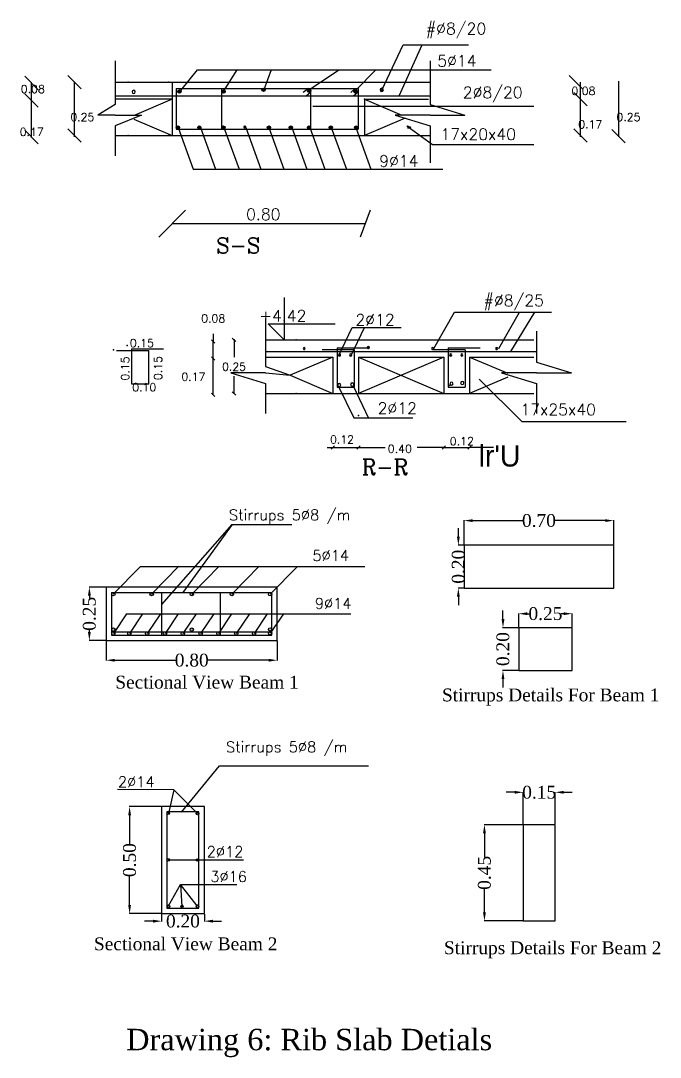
# Model space of a CAD drawing. Header units: inches. Extents: x 159757 to 319554, y 183473 to 366995.
# Drawn here: x 159792.997 to 159795.988, y 183507.087 to 183511.933 of the extents above; entities that cross this region are included whole.
import ezdxf

# ---------------------------------------------------------------- set-up
doc = ezdxf.new("R2010")
doc.units = ezdxf.units.IN
doc.header["$MEASUREMENT"] = 0
doc.header["$PDSIZE"] = 2
doc.layers.add('DIM6', color=180, linetype='Continuous')
doc.styles.add('ATT', font='TXT')
doc.styles.add('F1', font='f1.shx')
doc.styles.get("Standard").update_dxf_attribs({"font": 'times.ttf', "height": 0.15})
doc.styles.add('style13', font='times.ttf', dxfattribs={"height": 0.06})
doc.styles.add('STYLE2', font='romanc.shx', dxfattribs={"height": 50})
doc.dimstyles.new('Copy of dss', dxfattribs={"dimtxt": 0.18, "dimasz": 0.07, "dimexe": 0.18, "dimexo": 0.0625, "dimgap": 0.09, "dimtad": 0, "dimtoh": 1, "dimrnd": 0.05, "dimzin": 0, "dimdsep": 46, "dimtxsty": 'ATT', "dimcen": 0.09, "dimse1": 1, "dimse2": 1, "dimclrd": 8, "dimclrt": 2, "dimadec": 0, "dimazin": 0, "dimtfac": 1, "dimtofl": 0, "dimtmove": 0, "dimatfit": 3, "dimfxl": 0.18, "dimtolj": 1, "dimtzin": 0, "dimarcsym": 0})

# ---------------------------------------------------------------- blocks, each defined once
blk = doc.blocks.new('*D55')
at = {"layer": 'DEFPOINTS', "color": 0, "linetype": 'Continuous', "transparency": 16777216}
for p in [(159793.3965, 183509.0355), (159794.1965, 183509.0355), (159794.1965, 183508.9433)]:
    blk.add_point(p, dxfattribs=at)
at = {"layer": 'DIM6', "color": 0, "linetype": 'Continuous', "lineweight": -2, "transparency": 16777216}
for p, q in [((159793.3965, 183509.0335), (159793.3965, 183508.9418)), ((159794.1965, 183509.0335), (159794.1965, 183508.9418))]:
    blk.add_line(p, q, dxfattribs=at)
at = {"layer": 'DIM6', "color": 7, "linetype": 'Continuous', "lineweight": -2, "transparency": 16777216}
for p, q in [((159793.4365, 183508.9433), (159793.7222, 183508.9433)), ((159794.1565, 183508.9433), (159793.8709, 183508.9433))]:
    blk.add_line(p, q, dxfattribs=at)
at = {"layer": 'DIM6', "color": 7, "linetype": 'Continuous', "transparency": 16777216}
for points in [[(159793.4365, 183508.95), (159793.4365, 183508.9367), (159793.3965, 183508.9433)], [(159794.1565, 183508.95), (159794.1565, 183508.9367), (159794.1965, 183508.9433)]]:
    blk.add_solid(points, dxfattribs=at)
at = {"layer": 'DIM6', "color": 7, "linetype": 'Continuous', "transparency": 16777216, "insert": (159793.7965, 183508.9433), "char_height": 0.06, "attachment_point": 5, "style": 'style13'}
blk.add_mtext('\\A1;0.80', dxfattribs=at)
blk = doc.blocks.new('*D56')
at = {"layer": 'DEFPOINTS', "color": 0, "linetype": 'Continuous', "transparency": 16777216}
for p in [(159793.3177, 183509.2855), (159793.3965, 183509.2855), (159793.3965, 183509.0355)]:
    blk.add_point(p, dxfattribs=at)
at = {"layer": 'DIM6', "color": 0, "linetype": 'Continuous', "lineweight": -2, "transparency": 16777216}
for p, q in [((159793.3945, 183509.2855), (159793.3162, 183509.2855)), ((159793.3945, 183509.0355), (159793.3162, 183509.0355))]:
    blk.add_line(p, q, dxfattribs=at)
at = {"layer": 'DIM6', "color": 7, "linetype": 'Continuous', "lineweight": -2, "transparency": 16777216}
for p, q in [((159793.3177, 183509.2455), (159793.3177, 183509.2335)), ((159793.3177, 183509.0755), (159793.3177, 183509.0875))]:
    blk.add_line(p, q, dxfattribs=at)
at = {"layer": 'DIM6', "color": 7, "linetype": 'Continuous', "transparency": 16777216}
for points in [[(159793.3111, 183509.2455), (159793.3244, 183509.2455), (159793.3177, 183509.2855)], [(159793.3111, 183509.0755), (159793.3244, 183509.0755), (159793.3177, 183509.0355)]]:
    blk.add_solid(points, dxfattribs=at)
at = {"layer": 'DIM6', "color": 7, "linetype": 'Continuous', "transparency": 16777216, "insert": (159793.3177, 183509.1605), "char_height": 0.06, "attachment_point": 5, "rotation": 90, "style": 'style13'}
blk.add_mtext('\\A1;0.25', dxfattribs=at)
blk = doc.blocks.new('*D57')
at = {"layer": 'DEFPOINTS', "color": 0, "linetype": 'Continuous', "transparency": 16777216}
for p in [(159795.0435, 183509.4807), (159795.0704, 183509.4807), (159795.0704, 183509.2807)]:
    blk.add_point(p, dxfattribs=at)
at = {"layer": 'DIM6', "color": 7, "linetype": 'Continuous', "lineweight": -2, "transparency": 16777216}
for p, q in [((159795.0435, 183509.5207), (159795.0435, 183509.5607)), ((159795.0435, 183509.2407), (159795.0435, 183509.2007))]:
    blk.add_line(p, q, dxfattribs=at)
at = {"layer": 'DIM6', "color": 0, "linetype": 'Continuous', "lineweight": -2, "transparency": 16777216}
for p, q in [((159795.0684, 183509.4807), (159795.042, 183509.4807)), ((159795.0684, 183509.2807), (159795.042, 183509.2807))]:
    blk.add_line(p, q, dxfattribs=at)
at = {"layer": 'DIM6', "color": 7, "linetype": 'Continuous', "transparency": 16777216}
for points in [[(159795.0369, 183509.5207), (159795.0502, 183509.5207), (159795.0435, 183509.4807)], [(159795.0369, 183509.2407), (159795.0502, 183509.2407), (159795.0435, 183509.2807)]]:
    blk.add_solid(points, dxfattribs=at)
at = {"layer": 'DIM6', "color": 7, "linetype": 'Continuous', "transparency": 16777216, "insert": (159795.0435, 183509.3807), "char_height": 0.06, "attachment_point": 5, "rotation": 90, "style": 'style13'}
blk.add_mtext('\\A1;0.20', dxfattribs=at)
blk = doc.blocks.new('*D58')
at = {"layer": 'DEFPOINTS', "color": 0, "linetype": 'Continuous', "transparency": 16777216}
for p in [(159795.5757, 183509.1609), (159795.3257, 183509.0956), (159795.5757, 183509.0956)]:
    blk.add_point(p, dxfattribs=at)
at = {"layer": 'DIM6', "color": 0, "linetype": 'Continuous', "lineweight": -2, "transparency": 16777216}
for p, q in [((159795.3257, 183509.0976), (159795.3257, 183509.1624)), ((159795.5757, 183509.0976), (159795.5757, 183509.1624))]:
    blk.add_line(p, q, dxfattribs=at)
at = {"layer": 'DIM6', "color": 7, "linetype": 'Continuous', "lineweight": -2, "transparency": 16777216}
for p, q in [((159795.3657, 183509.1609), (159795.3777, 183509.1609)), ((159795.5357, 183509.1609), (159795.5237, 183509.1609))]:
    blk.add_line(p, q, dxfattribs=at)
at = {"layer": 'DIM6', "color": 7, "linetype": 'Continuous', "transparency": 16777216}
for points in [[(159795.3657, 183509.1676), (159795.3657, 183509.1542), (159795.3257, 183509.1609)], [(159795.5357, 183509.1676), (159795.5357, 183509.1542), (159795.5757, 183509.1609)]]:
    blk.add_solid(points, dxfattribs=at)
at = {"layer": 'DIM6', "color": 7, "linetype": 'Continuous', "transparency": 16777216, "insert": (159795.4507, 183509.1609), "char_height": 0.06, "attachment_point": 5, "style": 'style13'}
blk.add_mtext('\\A1;0.25', dxfattribs=at)
blk = doc.blocks.new('*D59')
at = {"layer": 'DEFPOINTS', "color": 0, "linetype": 'Continuous', "transparency": 16777216}
for p in [(159795.2522, 183509.0956), (159795.3257, 183509.0956), (159795.3257, 183508.8956)]:
    blk.add_point(p, dxfattribs=at)
at = {"layer": 'DIM6', "color": 7, "linetype": 'Continuous', "lineweight": -2, "transparency": 16777216}
for p, q in [((159795.2522, 183509.1356), (159795.2522, 183509.1756)), ((159795.2522, 183508.8556), (159795.2522, 183508.8156))]:
    blk.add_line(p, q, dxfattribs=at)
at = {"layer": 'DIM6', "color": 0, "linetype": 'Continuous', "lineweight": -2, "transparency": 16777216}
for p, q in [((159795.3237, 183509.0956), (159795.2507, 183509.0956)), ((159795.3237, 183508.8956), (159795.2507, 183508.8956))]:
    blk.add_line(p, q, dxfattribs=at)
at = {"layer": 'DIM6', "color": 7, "linetype": 'Continuous', "transparency": 16777216}
for points in [[(159795.2456, 183509.1356), (159795.2589, 183509.1356), (159795.2522, 183509.0956)], [(159795.2456, 183508.8556), (159795.2589, 183508.8556), (159795.2522, 183508.8956)]]:
    blk.add_solid(points, dxfattribs=at)
at = {"layer": 'DIM6', "color": 7, "linetype": 'Continuous', "transparency": 16777216, "insert": (159795.2522, 183508.9956), "char_height": 0.06, "attachment_point": 5, "rotation": 90, "style": 'style13'}
blk.add_mtext('\\A1;0.20', dxfattribs=at)
blk = doc.blocks.new('*D60')
at = {"layer": 'DEFPOINTS', "color": 0, "linetype": 'Continuous', "transparency": 16777216}
for p in [(159793.6554, 183507.7589), (159793.8554, 183507.7589), (159793.8554, 183507.7234)]:
    blk.add_point(p, dxfattribs=at)
at = {"layer": 'DIM6', "color": 0, "linetype": 'Continuous', "lineweight": -2, "transparency": 16777216}
for p, q in [((159793.6554, 183507.7569), (159793.6554, 183507.7219)), ((159793.8554, 183507.7569), (159793.8554, 183507.7219))]:
    blk.add_line(p, q, dxfattribs=at)
at = {"layer": 'DIM6', "color": 7, "linetype": 'Continuous', "lineweight": -2, "transparency": 16777216}
for p, q in [((159793.6154, 183507.7234), (159793.5754, 183507.7234)), ((159793.8954, 183507.7234), (159793.9354, 183507.7234))]:
    blk.add_line(p, q, dxfattribs=at)
at = {"layer": 'DIM6', "color": 7, "linetype": 'Continuous', "transparency": 16777216}
for points in [[(159793.6154, 183507.7301), (159793.6154, 183507.7167), (159793.6554, 183507.7234)], [(159793.8954, 183507.7301), (159793.8954, 183507.7167), (159793.8554, 183507.7234)]]:
    blk.add_solid(points, dxfattribs=at)
at = {"layer": 'DIM6', "color": 7, "linetype": 'Continuous', "transparency": 16777216, "insert": (159793.7554, 183507.7234), "char_height": 0.06, "attachment_point": 5, "style": 'style13'}
blk.add_mtext('\\A1;0.20', dxfattribs=at)
blk = doc.blocks.new('_Oblique')
at = {"color": 0, "linetype": 'ByBlock', "lineweight": -2}
blk.add_line((-0.5, -0.5), (0.5, 0.5), dxfattribs=at)
blk = doc.blocks.new('*D116')
at = {"layer": 'DEFPOINTS', "color": 0, "linetype": 'Continuous', "transparency": 16777216}
for p in [(159795.7704, 183509.5962), (159795.0704, 183509.4807), (159795.7704, 183509.4807)]:
    blk.add_point(p, dxfattribs=at)
at = {"layer": 'DIM6', "color": 0, "linetype": 'Continuous', "lineweight": -2, "transparency": 16777216}
for p, q in [((159795.0704, 183509.4827), (159795.0704, 183509.5977)), ((159795.7704, 183509.4827), (159795.7704, 183509.5977))]:
    blk.add_line(p, q, dxfattribs=at)
at = {"layer": 'DIM6', "color": 7, "linetype": 'Continuous', "lineweight": -2, "transparency": 16777216}
for p, q in [((159795.1104, 183509.5962), (159795.3461, 183509.5962)), ((159795.7304, 183509.5962), (159795.4948, 183509.5962))]:
    blk.add_line(p, q, dxfattribs=at)
at = {"layer": 'DIM6', "color": 7, "linetype": 'Continuous', "transparency": 16777216}
for points in [[(159795.1104, 183509.6028), (159795.1104, 183509.5895), (159795.0704, 183509.5962)], [(159795.7304, 183509.6028), (159795.7304, 183509.5895), (159795.7704, 183509.5962)]]:
    blk.add_solid(points, dxfattribs=at)
at = {"layer": 'DIM6', "color": 7, "linetype": 'Continuous', "transparency": 16777216, "insert": (159795.4204, 183509.5962), "char_height": 0.06, "attachment_point": 5, "style": 'style13'}
blk.add_mtext('\\A1;0.70', dxfattribs=at)
blk = doc.blocks.new('*D120')
at = {"layer": 'DEFPOINTS', "color": 0, "linetype": 'Continuous', "transparency": 16777216}
for p in [(159793.5059, 183508.2589), (159793.6554, 183508.2589), (159793.6554, 183507.7589)]:
    blk.add_point(p, dxfattribs=at)
at = {"layer": 'DIM6', "color": 0, "linetype": 'Continuous', "lineweight": -2, "transparency": 16777216}
for p, q in [((159793.6534, 183508.2589), (159793.5044, 183508.2589)), ((159793.6534, 183507.7589), (159793.5044, 183507.7589))]:
    blk.add_line(p, q, dxfattribs=at)
at = {"layer": 'DIM6', "color": 7, "linetype": 'Continuous', "lineweight": -2, "transparency": 16777216}
for p, q in [((159793.5059, 183508.2189), (159793.5059, 183508.0833)), ((159793.5059, 183507.7989), (159793.5059, 183507.9346))]:
    blk.add_line(p, q, dxfattribs=at)
at = {"layer": 'DIM6', "color": 7, "linetype": 'Continuous', "transparency": 16777216}
for points in [[(159793.4992, 183508.2189), (159793.5125, 183508.2189), (159793.5059, 183508.2589)], [(159793.4992, 183507.7989), (159793.5125, 183507.7989), (159793.5059, 183507.7589)]]:
    blk.add_solid(points, dxfattribs=at)
at = {"layer": 'DIM6', "color": 7, "linetype": 'Continuous', "transparency": 16777216, "insert": (159793.5059, 183508.0089), "char_height": 0.06, "attachment_point": 5, "rotation": 90, "style": 'style13'}
blk.add_mtext('\\A1;0.50', dxfattribs=at)
blk = doc.blocks.new('*D121')
at = {"layer": 'DEFPOINTS', "color": 0, "linetype": 'Continuous', "transparency": 16777216}
for p in [(159795.4966, 183508.3258), (159795.3466, 183508.1743), (159795.4966, 183508.1743)]:
    blk.add_point(p, dxfattribs=at)
at = {"layer": 'DIM6', "color": 7, "linetype": 'Continuous', "lineweight": -2, "transparency": 16777216}
for p, q in [((159795.3066, 183508.3258), (159795.2666, 183508.3258)), ((159795.5366, 183508.3258), (159795.5766, 183508.3258))]:
    blk.add_line(p, q, dxfattribs=at)
at = {"layer": 'DIM6', "color": 0, "linetype": 'Continuous', "lineweight": -2, "transparency": 16777216}
for p, q in [((159795.3466, 183508.1763), (159795.3466, 183508.3273)), ((159795.4966, 183508.1763), (159795.4966, 183508.3273))]:
    blk.add_line(p, q, dxfattribs=at)
at = {"layer": 'DIM6', "color": 7, "linetype": 'Continuous', "transparency": 16777216}
for points in [[(159795.3066, 183508.3325), (159795.3066, 183508.3192), (159795.3466, 183508.3258)], [(159795.5366, 183508.3325), (159795.5366, 183508.3192), (159795.4966, 183508.3258)]]:
    blk.add_solid(points, dxfattribs=at)
at = {"layer": 'DIM6', "color": 7, "linetype": 'Continuous', "transparency": 16777216, "insert": (159795.4216, 183508.3258), "char_height": 0.06, "attachment_point": 5, "style": 'style13'}
blk.add_mtext('\\A1;0.15', dxfattribs=at)
blk = doc.blocks.new('*D122')
at = {"layer": 'DEFPOINTS', "color": 0, "linetype": 'Continuous', "transparency": 16777216}
for p in [(159795.1655, 183508.1743), (159795.3466, 183508.1743), (159795.3466, 183507.7243)]:
    blk.add_point(p, dxfattribs=at)
at = {"layer": 'DIM6', "color": 0, "linetype": 'Continuous', "lineweight": -2, "transparency": 16777216}
for p, q in [((159795.3446, 183508.1743), (159795.164, 183508.1743)), ((159795.3446, 183507.7243), (159795.164, 183507.7243))]:
    blk.add_line(p, q, dxfattribs=at)
at = {"layer": 'DIM6', "color": 7, "linetype": 'Continuous', "lineweight": -2, "transparency": 16777216}
for p, q in [((159795.1655, 183508.1343), (159795.1655, 183508.0223)), ((159795.1655, 183507.7643), (159795.1655, 183507.8763))]:
    blk.add_line(p, q, dxfattribs=at)
at = {"layer": 'DIM6', "color": 7, "linetype": 'Continuous', "transparency": 16777216}
for points in [[(159795.1589, 183508.1343), (159795.1722, 183508.1343), (159795.1655, 183508.1743)], [(159795.1589, 183507.7643), (159795.1722, 183507.7643), (159795.1655, 183507.7243)]]:
    blk.add_solid(points, dxfattribs=at)
at = {"layer": 'DIM6', "color": 7, "linetype": 'Continuous', "transparency": 16777216, "insert": (159795.1655, 183507.9493), "char_height": 0.06, "attachment_point": 5, "rotation": 90, "style": 'style13'}
blk.add_mtext('\\A1;0.45', dxfattribs=at)

msp = doc.modelspace()

# ---------------------------------------------------------------- hatches: boundary and pattern name
at = {"layer": 'DIM6', "linetype": 'Continuous'}
h = msp.add_hatch(color=7, dxfattribs=at)
edge = h.paths.add_edge_path()
edge.add_arc((159793.7387, 183511.6021), 0.00761, 0, 360)
h = msp.add_hatch(color=7, dxfattribs=at)
edge = h.paths.add_edge_path()
edge.add_arc((159793.9453, 183511.6021), 0.00761, 0, 360)
h = msp.add_hatch(color=7, dxfattribs=at)
edge = h.paths.add_edge_path()
edge.add_arc((159794.1323, 183511.6109), 0.00761, 0, 360)
h = msp.add_hatch(color=7, dxfattribs=at)
edge = h.paths.add_edge_path()
edge.add_arc((159794.346, 183511.6057), 0.00761, 0, 360)
h = msp.add_hatch(color=7, dxfattribs=at)
edge = h.paths.add_edge_path()
edge.add_arc((159794.5629, 183511.6021), 0.00761, 0, 360)
h = msp.add_hatch(color=7, dxfattribs=at)
edge = h.paths.add_edge_path()
edge.add_arc((159793.7318, 183511.4337), 0.00761, 0, 360)
h = msp.add_hatch(color=7, dxfattribs=at)
edge = h.paths.add_edge_path()
edge.add_arc((159793.832, 183511.4337), 0.00761, 0, 360)
h = msp.add_hatch(color=7, dxfattribs=at)
edge = h.paths.add_edge_path()
edge.add_arc((159793.9448, 183511.4337), 0.00761, 0, 360)
h = msp.add_hatch(color=7, dxfattribs=at)
edge = h.paths.add_edge_path()
edge.add_arc((159794.0448, 183511.4364), 0.00761, 0, 360)
h = msp.add_hatch(color=7, dxfattribs=at)
edge = h.paths.add_edge_path()
edge.add_arc((159794.1576, 183511.4337), 0.00761, 0, 360)
h = msp.add_hatch(color=7, dxfattribs=at)
edge = h.paths.add_edge_path()
edge.add_arc((159794.2598, 183511.4337), 0.00761, 0, 360)
h = msp.add_hatch(color=7, dxfattribs=at)
edge = h.paths.add_edge_path()
edge.add_arc((159794.345, 183511.4337), 0.00761, 0, 360)
h = msp.add_hatch(color=7, dxfattribs=at)
edge = h.paths.add_edge_path()
edge.add_arc((159794.4468, 183511.4337), 0.00761, 0, 360)
h = msp.add_hatch(color=7, dxfattribs=at)
edge = h.paths.add_edge_path()
edge.add_arc((159794.5656, 183511.4337), 0.00761, 0, 360)
h = msp.add_hatch(color=7, dxfattribs=at)
edge = h.paths.add_edge_path()
edge.add_arc((159793.4303, 183509.0685), 0.008, 0, 360)
edge = h.paths.add_edge_path()
edge.add_arc((159794.1635, 183509.0697), 0.008, 0, 360)
edge = h.paths.add_edge_path()
edge.add_arc((159794.0882, 183509.0685), 0.008, 0, 360)
edge = h.paths.add_edge_path()
edge.add_arc((159794.0048, 183509.0685), 0.008, 0, 360)
edge = h.paths.add_edge_path()
edge.add_arc((159793.9215, 183509.0685), 0.008, 0, 360)
edge = h.paths.add_edge_path()
edge.add_arc((159793.8382, 183509.0685), 0.008, 0, 360)
edge = h.paths.add_edge_path()
edge.add_arc((159793.7548, 183509.0685), 0.008, 0, 360)
edge = h.paths.add_edge_path()
edge.add_arc((159793.6715, 183509.0685), 0.008, 0, 360)
edge = h.paths.add_edge_path()
edge.add_arc((159793.5882, 183509.0685), 0.008, 0, 360)
edge = h.paths.add_edge_path()
edge.add_arc((159793.5048, 183509.0685), 0.008, 0, 360)
edge = h.paths.add_edge_path()
edge.add_arc((159793.4297, 183509.2522), 0.008, 0, 360)
edge = h.paths.add_edge_path()
edge.add_arc((159793.984, 183509.2525), 0.008, 0, 360)
edge = h.paths.add_edge_path()
edge.add_arc((159793.609, 183509.2525), 0.008, 0, 360)
edge = h.paths.add_edge_path()
edge.add_arc((159793.7965, 183509.2525), 0.008, 0, 360)
edge = h.paths.add_edge_path()
edge.add_arc((159794.1633, 183509.2523), 0.008, 0, 360)
h = msp.add_hatch(color=7, dxfattribs=at)
edge = h.paths.add_edge_path()
edge.add_arc((159794.1628, 183509.0873), 0.008, 0, 360)
edge = h.paths.add_edge_path()
edge.add_arc((159793.7965, 183509.0867), 0.008, 0, 360)
edge = h.paths.add_edge_path()
edge.add_arc((159793.4303, 183509.0864), 0.008, 0, 360)
h = msp.add_hatch(color=7, dxfattribs=at)
edge = h.paths.add_edge_path()
edge.add_arc((159793.6867, 183508.2279), 0.006, 0, 360)
edge = h.paths.add_edge_path()
edge.add_arc((159793.8231, 183508.227), 0.006, 0, 360)
edge = h.paths.add_edge_path()
edge.add_arc((159793.8231, 183507.793), 0.006, 0, 360)
edge = h.paths.add_edge_path()
edge.add_arc((159793.751, 183507.793), 0.006, 0, 360)
edge = h.paths.add_edge_path()
edge.add_arc((159793.6876, 183507.793), 0.006, 0, 360)
h = msp.add_hatch(color=7, dxfattribs=at)
edge = h.paths.add_edge_path()
edge.add_arc((159793.6867, 183508.0101), 0.006, 0, 360)
edge = h.paths.add_edge_path()
edge.add_arc((159793.8231, 183508.0092), 0.006, 0, 360)

# ---------------------------------------------------------------- linework, layer by layer
at = {"layer": 'DIM6', "color": 7, "linetype": 'Continuous'}
for p, q in [((159794.6862, 183511.6081, -0.0282), (159794.7847, 183511.8202, -0.0282)), ((159794.7662, 183511.5815, -0.0282), (159794.8741, 183511.8202, -0.0282)), ((159794.7847, 183511.8202, -0.0282), (159795.0915, 183511.8202, -0.0282)), ((159793.4387, 183511.7463, -0.0282), (159793.4387, 183511.5421, -0.0282)), ((159794.9109, 183511.7463, -0.0282), (159794.9109, 183511.5421, -0.0282)), ((159793.0782, 183511.6111, -0.0282), (159793.0157, 183511.6736, -0.0282)), ((159793.2789, 183511.615, -0.0282), (159793.2164, 183511.6775, -0.0282)), ((159793.7458, 183511.6071, -0.0282), (159793.8234, 183511.7035, -0.0282)), ((159793.8234, 183511.7035, -0.0282), (159795.1965, 183511.7035, -0.0282)), ((159793.9453, 183511.6021, -0.0282), (159794.0091, 183511.7035, -0.0282)), ((159794.1676, 183511.7034, -0.1386), (159794.1338, 183511.6106, -0.1386)), ((159794.3382, 183511.6057, 0.0822), (159794.4846, 183511.7035, -0.0282)), ((159794.5638, 183511.6091, -0.0282), (159794.6581, 183511.7035, -0.0282)), ((159795.6242, 183511.615, -0.0282), (159795.5617, 183511.6775, -0.0282)), ((159793.0469, 183511.5574, -0.0282), (159793.0469, 183511.6424, -0.0282)), ((159793.2476, 183511.3913, -0.0282), (159793.2476, 183511.6463, -0.0282)), ((159793.4387, 183511.6463, -0.0282), (159794.9109, 183511.6463, -0.0282)), ((159793.7052, 183511.6463, -0.0282), (159793.7052, 183511.3963, -0.0282)), ((159793.7244, 183511.6163, -0.0282), (159793.7244, 183511.4263, -0.0282)), ((159793.7244, 183511.6163, -0.0282), (159794.5744, 183511.6163, -0.0282)), ((159793.9367, 183511.4263, -0.0282), (159793.9367, 183511.6171, -0.0282)), ((159794.342, 183511.6163, 0.0822), (159794.318, 183511.5973, 0.0822)), ((159794.3538, 183511.4262, -0.0282), (159794.3538, 183511.6163, -0.0282)), ((159794.5615, 183511.6163, -0.0282), (159794.5406, 183511.5975, -0.0282)), ((159794.5744, 183511.6163, -0.0282), (159794.5744, 183511.4263, -0.0282)), ((159795.6144, 183511.5613, -0.0282), (159795.6144, 183511.6463, -0.0282)), ((159795.793, 183511.6513, -0.0282), (159795.793, 183511.3913, -0.0282)), ((159793.0782, 183511.5286, -0.0282), (159793.0157, 183511.5911, -0.0282)), ((159793.0157, 183511.5911, -0.0282), (159793.0782, 183511.5286, -0.0282)), ((159793.0469, 183511.3874, -0.0282), (159793.0469, 183511.5674, -0.0282)), ((159793.4387, 183511.5815, -0.0282), (159794.9109, 183511.5815, -0.0282)), ((159793.7052, 183511.5663, -0.0282), (159793.4387, 183511.5663, -0.0282)), ((159793.7052, 183511.5663, -0.0282), (159793.5268, 183511.4905, -0.0282)), ((159793.7052, 183511.5663, -0.0282), (159793.7052, 183511.3963, -0.0282)), ((159794.3538, 183511.5991, 0.0822), (159794.332, 183511.5804, 0.0822)), ((159794.5744, 183511.6002, -0.0282), (159794.5523, 183511.5814, -0.0282)), ((159794.6044, 183511.5663, -0.0282), (159794.9044, 183511.5663, -0.0282)), ((159794.6044, 183511.5663, -0.0282), (159794.7789, 183511.4921, -0.0282)), ((159794.6044, 183511.5663, -0.0282), (159794.6044, 183511.3963, -0.0282)), ((159795.6456, 183511.535, -0.0282), (159795.5831, 183511.5975, -0.0282)), ((159795.5831, 183511.5975, -0.0282), (159795.6456, 183511.535, -0.0282)), ((159795.6144, 183511.3913, -0.0282), (159795.6144, 183511.5713, -0.0282)), ((159793.4387, 183511.5421, -0.0282), (159793.357, 183511.4921, -0.0282)), ((159794.3633, 183511.5335, -0.0282), (159795.3965, 183511.5335, -0.0282)), ((159794.9109, 183511.5421, -0.0282), (159795.0743, 183511.4921, -0.0282)), ((159793.4387, 183511.4921, -0.0282), (159793.357, 183511.4921, -0.0282)), ((159793.4387, 183511.4921, -0.0282), (159793.5621, 183511.4921, -0.0282)), ((159793.5621, 183511.4921, -0.0282), (159793.4387, 183511.4421, -0.0282)), ((159793.5258, 183511.4725, -0.0282), (159793.7052, 183511.3963, -0.0282)), ((159794.7953, 183511.4774, -0.0282), (159794.6044, 183511.3963, -0.0282)), ((159794.9109, 183511.4921, -0.0282), (159794.7474, 183511.4921, -0.0282)), ((159794.7474, 183511.4921, -0.0282), (159794.9109, 183511.4421, -0.0282)), ((159794.9109, 183511.4921, -0.0282), (159795.0743, 183511.4921, -0.0282)), ((159793.0157, 183511.4211, -0.0282), (159793.0782, 183511.3586, -0.0282)), ((159793.2164, 183511.4275, -0.0282), (159793.2789, 183511.365, -0.0282)), ((159793.4387, 183511.4421, -0.0282), (159793.4387, 183511.3021, -0.0282)), ((159793.7244, 183511.4263, -0.0282), (159794.5744, 183511.4263, -0.0282)), ((159793.7325, 183511.4337, -0.0282), (159793.8029, 183511.2391, -0.0624)), ((159793.8372, 183511.4337, -0.0282), (159793.9077, 183511.2391, -0.0624)), ((159793.9472, 183511.4337, -0.0282), (159794.0177, 183511.2391, -0.0624)), ((159794.0499, 183511.4337, -0.0282), (159794.1203, 183511.2391, -0.0624)), ((159794.1566, 183511.4337, -0.0282), (159794.2271, 183511.2391, -0.0624)), ((159794.2644, 183511.4337, -0.0282), (159794.3349, 183511.2391, -0.0624)), ((159794.3481, 183511.4337, -0.0282), (159794.4186, 183511.2391, -0.0624)), ((159794.4494, 183511.4337, -0.0282), (159794.5199, 183511.2391, -0.0624)), ((159794.5642, 183511.4337, -0.0282), (159794.6347, 183511.2391, -0.0624)), ((159794.8019, 183511.4427, -0.0282), (159794.922, 183511.3553, -0.0282)), ((159794.8039, 183511.4413, -0.0282), (159794.8095, 183511.4293, -0.0282)), ((159794.8039, 183511.4413, -0.0282), (159794.8216, 183511.436, -0.0282)), ((159794.9109, 183511.4421, -0.0282), (159794.9109, 183511.2696, -0.0282)), ((159795.5831, 183511.4275, -0.0282), (159795.6456, 183511.365, -0.0282)), ((159795.7617, 183511.425, -0.0282), (159795.8242, 183511.3625, -0.0282)), ((159793.4387, 183511.3963, -0.0282), (159794.9109, 183511.3963, -0.0282)), ((159794.922, 183511.3553, -0.0282), (159795.3965, 183511.3553, -0.0282)), ((159793.8029, 183511.2391, -0.0282), (159794.9709, 183511.2391, -0.0282)), ((159793.7677, 183511.0472, -0.0282), (159793.6427, 183510.9222, -0.0282)), ((159794.6305, 183511.0472, -0.0282), (159794.5839, 183510.9222, -0.0282)), ((159793.7052, 183510.9847, -0.0282), (159794.6068, 183510.9847, -0.0282)), ((159794.2285, 183510.64), (159794.2285, 183510.4409)), ((159794.9288, 183510.4017), (159795.0252, 183510.5702)), ((159795.0252, 183510.5702), (159795.4796, 183510.5702)), ((159795.233, 183510.4017), (159795.3294, 183510.5702)), ((159795.2892, 183510.3863), (159795.4011, 183510.5702)), ((159794.1422, 183510.5409), (159794.1422, 183510.3173)), ((159794.1535, 183510.5159), (159794.4667, 183510.5159)), ((159794.1535, 183510.5159), (159794.2285, 183510.4409)), ((159794.4827, 183510.3651), (159794.547, 183510.4992)), ((159794.5407, 183510.3651), (159794.605, 183510.4992)), ((159794.547, 183510.4992), (159794.7762, 183510.4992)), ((159793.8969, 183510.4689), (159793.8969, 183510.434)), ((159795.4088, 183510.4826), (159795.4088, 183510.3368)), ((159793.5141, 183510.3993), (159793.5141, 183510.236)), ((159793.5141, 183510.3993), (159793.6641, 183510.3993)), ((159793.8969, 183510.354), (159793.8969, 183510.434)), ((159793.9942, 183510.4409), (159793.9942, 183510.361)), ((159794.1422, 183510.4409), (159795.3961, 183510.4409)), ((159794.4761, 183510.4043), (159794.6276, 183510.4043)), ((159794.4761, 183510.4043), (159794.4761, 183510.2209)), ((159794.9958, 183510.4043), (159794.9958, 183510.2209)), ((159794.9958, 183510.4043), (159795.1458, 183510.4043)), ((159793.5941, 183510.3893), (159793.4441, 183510.3893)), ((159793.5941, 183510.3893), (159793.5941, 183510.236)), ((159793.8969, 183510.184), (159793.8969, 183510.354)), ((159794.1422, 183510.3863), (159795.4088, 183510.3863)), ((159794.1422, 183510.3609), (159794.4561, 183510.3609)), ((159794.4561, 183510.3609), (159794.2561, 183510.2759)), ((159794.5561, 183510.3943), (159794.4061, 183510.3943)), ((159794.4561, 183510.3609), (159794.4561, 183510.1909)), ((159794.5561, 183510.3943), (159794.5561, 183510.2209)), ((159794.5761, 183510.3609), (159794.5761, 183510.1909)), ((159794.9761, 183510.3609), (159794.5761, 183510.1909)), ((159794.5761, 183510.3609), (159794.9761, 183510.1909)), ((159794.5761, 183510.3609), (159794.9761, 183510.3609)), ((159795.0758, 183510.3943), (159794.9258, 183510.3943)), ((159794.9761, 183510.3609), (159794.9761, 183510.1909)), ((159795.0758, 183510.3943), (159795.0758, 183510.2209)), ((159795.0961, 183510.3609), (159795.0961, 183510.1909)), ((159795.0961, 183510.3609), (159795.2745, 183510.2851)), ((159795.0961, 183510.3609), (159795.3961, 183510.3609)), ((159794.1422, 183510.3173), (159794.2561, 183510.2759)), ((159795.4088, 183510.3368), (159795.5722, 183510.2868)), ((159793.9787, 183510.2868), (159794.1422, 183510.2368)), ((159794.1422, 183510.2868), (159793.9787, 183510.2868)), ((159793.9942, 183510.1909), (159793.9942, 183510.2709)), ((159794.1422, 183510.2868), (159794.2561, 183510.2759)), ((159794.2561, 183510.2759), (159794.4561, 183510.1909)), ((159795.2755, 183510.2672), (159795.0961, 183510.1909)), ((159795.1416, 183510.2581), (159795.3405, 183510.0592)), ((159795.2453, 183510.2868), (159795.4088, 183510.2368)), ((159795.4088, 183510.2868), (159795.2453, 183510.2868)), ((159795.4088, 183510.2868), (159795.5722, 183510.2868)), ((159793.5141, 183510.236), (159793.5941, 183510.236)), ((159794.1422, 183510.2368), (159794.1422, 183510.0968)), ((159794.4761, 183510.2209), (159794.5561, 183510.2209)), ((159794.482, 183510.2268), (159794.554, 183510.076)), ((159794.5508, 183510.226), (159794.6228, 183510.0752)), ((159794.9958, 183510.2209), (159795.0758, 183510.2209)), ((159795.4088, 183510.2368), (159795.4088, 183510.0968)), ((159794.1422, 183510.1909), (159795.3961, 183510.1909)), ((159794.554, 183510.076), (159794.8303, 183510.076)), ((159795.3405, 183510.0592), (159795.8289, 183510.0592)), ((159794.4303, 183509.9383), (159794.4561, 183509.9383)), ((159794.4641, 183509.9463), (159794.4481, 183509.9303)), ((159794.4561, 183509.9383), (159794.5761, 183509.9383)), ((159794.5841, 183509.9463), (159794.5681, 183509.9303)), ((159794.5681, 183509.9303), (159794.5841, 183509.9463)), ((159794.5761, 183509.9383), (159794.7011, 183509.9383)), ((159794.9761, 183509.9383), (159794.8511, 183509.9383)), ((159794.9841, 183509.9463), (159794.9681, 183509.9303)), ((159794.9681, 183509.9303), (159794.9841, 183509.9463)), ((159794.9761, 183509.9383), (159795.0961, 183509.9383)), ((159795.0881, 183509.9303), (159795.1041, 183509.9463)), ((159795.2083, 183509.9383), (159795.0961, 183509.9383)), ((159793.6569, 183509.2041), (159793.9861, 183509.5788)), ((159793.9861, 183509.5788), (159793.7549, 183509.2605)), ((159793.9861, 183509.5788), (159794.264, 183509.5788)), ((159795.7704, 183509.4807), (159795.0704, 183509.4807)), ((159795.0704, 183509.4807), (159795.0704, 183509.2807)), ((159795.7704, 183509.2807), (159795.7704, 183509.4807)), ((159793.4297, 183509.2522), (159793.5573, 183509.3822)), ((159793.5573, 183509.3822), (159794.6054, 183509.3822)), ((159793.609, 183509.2525), (159793.7366, 183509.3825)), ((159793.7965, 183509.2525), (159793.9241, 183509.3825)), ((159793.984, 183509.2525), (159794.1116, 183509.3825)), ((159794.1633, 183509.2523), (159794.2909, 183509.3823)), ((159793.4215, 183509.2605), (159793.4215, 183509.0605)), ((159793.4215, 183509.2605), (159794.1715, 183509.2605)), ((159793.6569, 183509.0605), (159793.6569, 183509.2605)), ((159793.9312, 183509.0605), (159793.9312, 183509.2605)), ((159794.1715, 183509.0605), (159794.1715, 183509.2605)), ((159795.0704, 183509.2807), (159795.7704, 183509.2807)), ((159793.4919, 183509.16), (159793.4303, 183509.0685)), ((159793.4919, 183509.16), (159794.54, 183509.16)), ((159793.5665, 183509.16), (159793.5048, 183509.0685)), ((159793.6498, 183509.16), (159793.5882, 183509.0685)), ((159793.7332, 183509.16), (159793.6715, 183509.0685)), ((159793.8165, 183509.16), (159793.7548, 183509.0685)), ((159793.8998, 183509.16), (159793.8382, 183509.0685)), ((159793.9832, 183509.16), (159793.9215, 183509.0685)), ((159794.0665, 183509.16), (159794.0048, 183509.0685)), ((159794.1498, 183509.16), (159794.0882, 183509.0685)), ((159794.2252, 183509.1611), (159794.1635, 183509.0697)), ((159793.4215, 183509.0765), (159794.1715, 183509.0765)), ((159793.4215, 183509.0605), (159794.1715, 183509.0605)), ((159793.7486, 183508.233), (159793.9263, 183508.4493)), ((159793.9263, 183508.4493), (159794.6229, 183508.4493)), ((159793.7123, 183508.3372), (159793.4485, 183508.3384)), ((159793.7123, 183508.3372), (159793.6882, 183508.2268)), ((159793.8233, 183508.2272), (159793.7123, 183508.3372)), ((159793.8554, 183508.2589), (159793.6554, 183508.2589)), ((159793.6554, 183508.2589), (159793.6554, 183507.7589)), ((159793.8304, 183508.2339), (159793.6804, 183508.2339)), ((159793.6804, 183508.2339), (159793.6804, 183507.7839)), ((159793.8304, 183507.7839), (159793.8304, 183508.2339)), ((159793.8554, 183507.7589), (159793.8554, 183508.2589)), ((159793.6867, 183508.0101), (159793.8291, 183508.0101)), ((159793.8291, 183508.0101), (159794.039, 183508.0101)), ((159793.6873, 183507.7956), (159793.7438, 183507.895)), ((159793.7438, 183507.895), (159793.7505, 183507.7918)), ((159793.8222, 183507.7947), (159793.7438, 183507.895)), ((159793.7438, 183507.895), (159794.0078, 183507.895)), ((159793.6804, 183507.7839), (159793.8304, 183507.7839)), ((159793.6554, 183507.7589), (159793.8554, 183507.7589))]:
    msp.add_line(p, q, dxfattribs=at)
for points in [[(159793.3965, 183509.0355), (159794.1965, 183509.0355), (159794.1965, 183509.2855), (159793.3965, 183509.2855)], [(159795.3257, 183508.8956), (159795.5757, 183508.8956), (159795.5757, 183509.0956), (159795.3257, 183509.0956)], [(159795.3466, 183507.7243), (159795.4966, 183507.7243), (159795.4966, 183508.1743), (159795.3466, 183508.1743)]]:
    msp.add_lwpolyline(points, close=True, dxfattribs=at)
for centre, radius in [((159793.7387, 183511.6021, -0.0282), 0.00761), ((159793.9453, 183511.6021, -0.0282), 0.00761), ((159794.1323, 183511.6109, -0.0282), 0.00761), ((159794.346, 183511.6057, 0.0822), 0.00761), ((159794.5629, 183511.6021, -0.0282), 0.00761), ((159793.7318, 183511.4337, -0.0282), 0.00761), ((159793.832, 183511.4337, -0.0282), 0.00761), ((159793.9448, 183511.4337, -0.0282), 0.00761), ((159794.1576, 183511.4337, -0.0282), 0.00761), ((159794.2598, 183511.4337, -0.0282), 0.00761), ((159794.345, 183511.4337, -0.0282), 0.00761), ((159794.4468, 183511.4337, -0.0282), 0.00761), ((159794.5656, 183511.4337, -0.0282), 0.00761), ((159793.4297, 183509.2522), 0.008), ((159793.609, 183509.2525), 0.008), ((159793.7965, 183509.2525), 0.008), ((159793.984, 183509.2525), 0.008), ((159794.1633, 183509.2523), 0.008), ((159793.4303, 183509.0864), 0.008), ((159793.7965, 183509.0867), 0.008), ((159794.1628, 183509.0873), 0.008), ((159793.4303, 183509.0685), 0.008), ((159793.5048, 183509.0685), 0.008), ((159793.5882, 183509.0685), 0.008), ((159793.6715, 183509.0685), 0.008), ((159793.7548, 183509.0685), 0.008), ((159793.8382, 183509.0685), 0.008), ((159793.9215, 183509.0685), 0.008), ((159794.0048, 183509.0685), 0.008), ((159794.0882, 183509.0685), 0.008), ((159794.1635, 183509.0697), 0.008), ((159793.6867, 183508.2279), 0.006), ((159793.8231, 183508.227), 0.006), ((159793.6867, 183508.0101), 0.006), ((159793.8231, 183508.0092), 0.006), ((159793.6876, 183507.793), 0.006), ((159793.751, 183507.793), 0.006), ((159793.8231, 183507.793), 0.006)]:
    msp.add_circle(centre, radius, dxfattribs=at)
for centre, radius, start, end in [((159794.6854, 183511.61, -0.0282), 0.0075, 0, 180), ((159794.6854, 183511.61, -0.0282), 0.0075, 180, 0), ((159794.6862, 183511.6081, -0.0282), 0.0025, 0, 180), ((159793.5251, 183511.6007, -0.0282), 0.0075, 0, 180), ((159793.5251, 183511.6007, -0.0282), 0.0075, 180, 0), ((159794.6862, 183511.6081, -0.0282), 0.0025, 180, 0), ((159794.3225, 183510.4009), 0.00525, 0, 180), ((159794.3225, 183510.4009), 0.00525, 180, 0), ((159794.3219, 183510.3978), 0.00175, 0, 180), ((159794.3219, 183510.3978), 0.00175, 180, 0), ((159794.6225, 183510.4056), 0.00525, 0, 180), ((159794.6225, 183510.4056), 0.00525, 180, 0), ((159794.6219, 183510.4025), 0.00175, 0, 180), ((159794.6219, 183510.4025), 0.00175, 180, 0), ((159794.9225, 183510.4009), 0.00525, 0, 180), ((159794.9225, 183510.4009), 0.00525, 180, 0), ((159794.9219, 183510.3978), 0.00175, 180, 0), ((159795.2225, 183510.4009), 0.00525, 0, 180), ((159795.2225, 183510.4009), 0.00525, 180, 0), ((159795.2219, 183510.3978), 0.00175, 0, 180), ((159795.2219, 183510.3978), 0.00175, 180, 0), ((159794.4878, 183510.3708), 0.00525, 0, 180), ((159794.4878, 183510.3708), 0.00525, 180, 0), ((159794.5401, 183510.3708), 0.00525, 0, 180), ((159794.5401, 183510.3708), 0.00525, 180, 0), ((159795.0075, 183510.3708), 0.00525, 0, 180), ((159795.0075, 183510.3708), 0.00525, 180, 0), ((159795.0068, 183510.3678), 0.00175, 0, 180), ((159795.0068, 183510.3678), 0.00175, 180, 0), ((159795.0598, 183510.3708), 0.00525, 0, 180), ((159795.0598, 183510.3708), 0.00525, 180, 0), ((159795.0592, 183510.3678), 0.00175, 0, 180), ((159795.0592, 183510.3678), 0.00175, 180, 0), ((159794.4859, 183510.2303), 0.0075, 0, 180), ((159794.4859, 183510.2303), 0.0075, 180, 0), ((159794.5472, 183510.2322), 0.0075, 0, 180), ((159794.5472, 183510.2322), 0.0075, 180, 0), ((159795.0017, 183510.2266), 0.0025, 0, 180), ((159795.0115, 183510.2364), 0.0075, 0, 180), ((159795.0115, 183510.2364), 0.0075, 180, 0), ((159795.0617, 183510.2397), 0.0075, 0, 180), ((159795.0617, 183510.2397), 0.0075, 180, 0)]:
    msp.add_arc(centre, radius, start, end, dxfattribs=at)
for p in [(159793.4991, 183511.6463, -0.0282), (159793.6893, 183511.6463, -0.0282), (159794.7044, 183511.6463, -0.0282), (159794.6044, 183511.5663, -0.0282), (159794.6044, 183511.5663, -0.0282), (159793.4991, 183511.3963, -0.0282), (159793.6893, 183511.3963, -0.0282), (159793.6893, 183511.3963, -0.0282), (159793.4941, 183510.4145), (159793.8969, 183510.434), (159793.9942, 183510.4409), (159794.2856, 183510.4409), (159793.4313, 183510.3945), (159793.5941, 183510.3893), (159793.8969, 183510.354), (159793.5941, 183510.236), (159794.2856, 183510.1909), (159794.5761, 183510.0879)]:
    msp.add_point(p, dxfattribs=at)

# ---------------------------------------------------------------- block references
at = {"layer": 'DIM6', "color": 7, "linetype": 'Continuous', "xscale": 0.01600000000325963, "yscale": 0.01600000000325963, "zscale": 0.01600000000325963}
for p, rotation in [((159793.9942, 183510.4409), 90), ((159793.8969, 183510.434), 90), ((159793.8969, 183510.354), 90), ((159793.8969, 183510.354), 270), ((159793.8969, 183510.184), 270), ((159793.9942, 183510.1909), 270)]:
    msp.add_blockref('_Oblique', p, dxfattribs=dict(at, rotation=rotation))

# ---------------------------------------------------------------- texts
at = {"layer": 'DIM6', "color": 7, "linetype": 'Continuous'}
for s, height, style, p in [('#%%C8/20', 0.05351, 'STYLE2', (159794.8917, 183511.8697, -0.0282)), ('5%%c14', 0.05351, 'STYLE2', (159794.9451, 183511.7192, -0.0282)), ('0.08', 0.03746, 'STYLE2', (159792.997, 183511.5954, -0.0282)), ('2%%c8/20', 0.05351, 'STYLE2', (159795.0643, 183511.5712, -0.0282)), ('0.08', 0.03746, 'STYLE2', (159795.5724, 183511.5868, -0.0282)), ('0.25', 0.03746, 'STYLE2', (159793.2286, 183511.4643, -0.0282)), ('0.17', 0.03746, 'STYLE2', (159795.6044, 183511.4301, -0.0282)), ('0.25', 0.03746, 'STYLE2', (159795.783, 183511.4645, -0.0282)), ('0.17', 0.03746, 'STYLE2', (159792.9918, 183511.3949, -0.0282)), ('17x20x40', 0.05351, 'STYLE2', (159794.9599, 183511.3761, -0.0282)), ('9%%C14', 0.05351, 'STYLE2', (159794.6733, 183511.2506, 0.1144)), ('0.80', 0.05351, 'STYLE2', (159794.051, 183511.0017, -0.0282)), ('S-S', 0.07257, 'STYLE2', (159793.9113, 183510.8461, -0.0282)), ('#%%C8/25', 0.05351, 'STYLE2', (159795.1618, 183510.5986)), ('+4.42', 0.05351, 'STYLE2', (159794.1126, 183510.5271, -0.0008)), ('2%%c12', 0.05351, 'STYLE2', (159794.5622, 183510.5081)), ('0.15', 0.03746, 'STYLE2', (159793.507, 183510.4076)), ('0.10', 0.03746, 'STYLE2', (159793.5182, 183510.2009)), ('2%%c12', 0.05351, 'STYLE2', (159794.6661, 183510.095)), ('17x25x40', 0.05351, 'STYLE2', (159795.3339, 183510.0887)), ('0.12', 0.03746, 'STYLE2', (159794.4431, 183509.9567)), ('0.12', 0.03746, 'STYLE2', (159795.0036, 183509.9488)), ('0.40', 0.03746, 'STYLE2', (159794.7136, 183509.9133)), ("lr'U", 0.09984, 'F1', (159795.1381, 183509.849)), ('R-R', 0.07257, 'STYLE2', (159794.5914, 183509.8105)), ('Stirrups 5%%C8 /m', 0.05, 'STYLE2', (159793.9705, 183509.5977)), ('5%%C14', 0.05, 'STYLE2', (159794.3609, 183509.4079)), ('9%%C14', 0.05, 'STYLE2', (159794.3724, 183509.184)), ('Sectional View Beam 1', 0.06, 'style13', (159793.4389, 183508.8109)), ('Stirrups Details For Beam 1 ', 0.06, 'style13', (159794.9669, 183508.7511)), ('Stirrups 5%%C8 /m', 0.05, 'STYLE2', (159793.9568, 183508.5131)), ('2%%C14', 0.05, 'STYLE2', (159793.4511, 183508.3499)), ('2%%C12', 0.05, 'STYLE2', (159793.8664, 183508.0234)), ('3%%C16', 0.05, 'STYLE2', (159793.8833, 183507.9066)), ('Sectional View Beam 2', 0.06, 'style13', (159793.3391, 183507.5873)), ('Stirrups Details For Beam 2', 0.06, 'style13', (159794.976, 183507.5691))]:
    msp.add_text(s, height=height, dxfattribs=dict(at, style=style)).set_placement(p)
at = {"layer": 'DIM6', "color": 7, "linetype": 'Continuous', "style": 'STYLE2'}
for p in [(159793.5037, 183510.2511), (159793.6576, 183510.2532)]:
    msp.add_text('0.15', height=0.03746, rotation=90, dxfattribs=at).set_placement(p)
at = {"layer": 'DIM6', "color": 7, "linetype": 'Continuous'}
msp.add_text('Drawing 6: Rib Slab Detials', height=0.1, dxfattribs=at).set_placement((159793.49, 183507.12))
at = {"layer": 'DIM6', "color": 7, "linetype": 'Continuous', "char_height": 0.03746, "attachment_point": 5, "style": 'STYLE2'}
for s, insert in [('\\A1;0.08', (159793.8969, 183510.5415)), ('\\A1;0.25', (159793.9942, 183510.3159)), ('\\A1;0.17', (159793.8043, 183510.269))]:
    msp.add_mtext(s, dxfattribs=dict(at, insert=insert))

# ---------------------------------------------------------------- dimensions: what is measured, and where the dimension line sits
at = {"layer": 'DIM6', "color": 7, "linetype": 'Continuous'}
for base, p1, p2, picture, middle in [((159795.7704, 183509.5962), (159795.0704, 183509.4807), (159795.7704, 183509.4807), '*D116', (159795.4204, 183509.5962)), ((159795.4966, 183508.3258), (159795.3466, 183508.1743), (159795.4966, 183508.1743), '*D121', (159795.4216, 183508.3258)), ((159793.8554, 183507.7234), (159793.6554, 183507.7589), (159793.8554, 183507.7589), '*D60', (159793.7554, 183507.7234))]:
    dim = msp.add_linear_dim(base=base, p1=p1, p2=p2, dimstyle='Copy of dss', override={"dimtxt": 0.05, "dimasz": 0.04, "dimexe": 0.0015, "dimexo": 0.002, "dimgap": 0, "dimtoh": 0, "dimtxsty": 'style13', "dimse1": 0, "dimse2": 0, "dimclrd": 7, "dimclrt": 7, "dimfxl": 0}, dxfattribs=at)
    dim.commit()
    dim.dimension.update_dxf_attribs({"geometry": picture, "text_midpoint": middle})
for p1, p2, distance, picture, middle in [((159795.0704, 183509.2807), (159795.0704, 183509.4807), 0.0269, '*D57', (159795.0435, 183509.3807)), ((159793.3965, 183509.0355), (159793.3965, 183509.2855), 0.0788, '*D56', (159793.3177, 183509.1605)), ((159795.3257, 183509.0956), (159795.5757, 183509.0956), 0.0654, '*D58', (159795.4507, 183509.1609)), ((159795.3257, 183508.8956), (159795.3257, 183509.0956), 0.0735, '*D59', (159795.2522, 183508.9956)), ((159793.3965, 183509.0355), (159794.1965, 183509.0355), -0.0922, '*D55', (159793.7965, 183508.9433)), ((159793.6554, 183507.7589), (159793.6554, 183508.2589), 0.1495, '*D120', (159793.5059, 183508.0089))]:
    dim = msp.add_aligned_dim(p1=p1, p2=p2, distance=distance, dimstyle='Copy of dss', override={"dimtxt": 0.05, "dimasz": 0.04, "dimexe": 0.0015, "dimexo": 0.002, "dimgap": 0, "dimtoh": 0, "dimtxsty": 'style13', "dimse1": 0, "dimse2": 0, "dimclrd": 7, "dimclrt": 7, "dimfxl": 0}, dxfattribs=at)
    dim.commit()
    dim.dimension.update_dxf_attribs({"geometry": picture, "text_midpoint": middle})
dim = msp.add_linear_dim(base=(159795.1655, 183508.1743), p1=(159795.3466, 183507.7243), p2=(159795.3466, 183508.1743), angle=90, dimstyle='Copy of dss', override={"dimtxt": 0.05, "dimasz": 0.04, "dimexe": 0.0015, "dimexo": 0.002, "dimgap": 0, "dimtoh": 0, "dimtxsty": 'style13', "dimse1": 0, "dimse2": 0, "dimclrd": 7, "dimclrt": 7, "dimfxl": 0}, dxfattribs=at)
dim.commit()
dim.dimension.update_dxf_attribs({"geometry": '*D122', "text_midpoint": (159795.1655, 183507.9493)})

doc.saveas('drawing.dxf')
